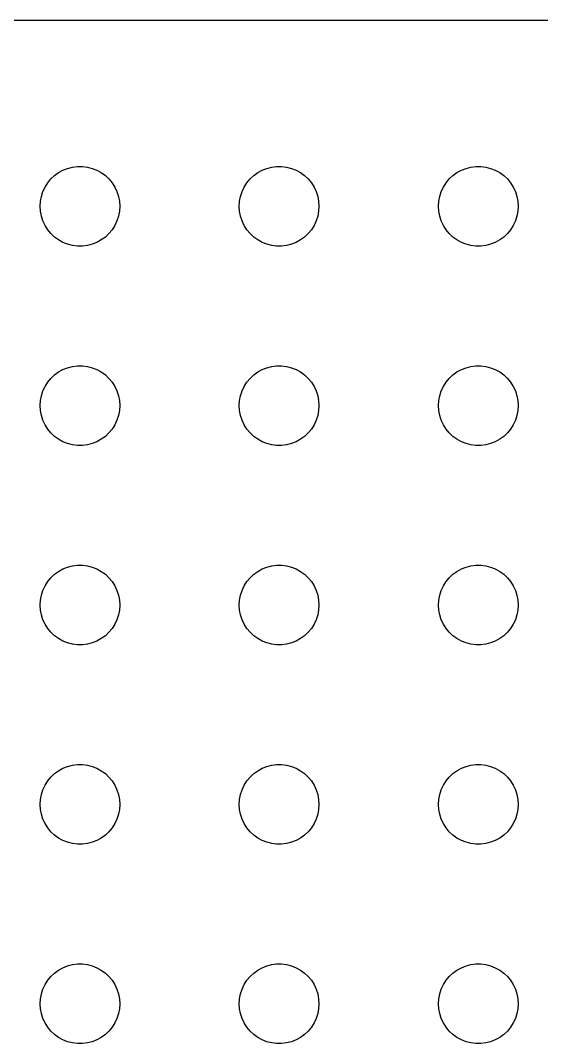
# Model space of a CAD drawing. Header units: metres. Extents: x -37 to 37, y 131 to 289.
# Drawn here: x -2.24 to 17.38, y 250.5 to 288.99 of the extents above; entities that cross this region are included whole.
import ezdxf

# ---------------------------------------------------------------- set-up
doc = ezdxf.new("R2010")
doc.units = ezdxf.units.M

msp = doc.modelspace()

# ---------------------------------------------------------------- linework, layer by layer
for p, q in [((32.3139, 288.99), (-32.3139, 288.99)), ((-0.956131, 283.156), (-0.803726, 283.266)), ((-0.803726, 283.266), (-0.638657, 283.357)), ((-0.638657, 283.357), (-0.463516, 283.427)), ((-0.463516, 283.427), (-0.281067, 283.473)), ((-0.281067, 283.473), (-0.094177, 283.497)), ((-0.094177, 283.497), (0.094177, 283.497)), ((0.094177, 283.497), (0.281067, 283.473)), ((0.281067, 283.473), (0.463516, 283.427)), ((0.463516, 283.427), (0.638657, 283.357)), ((0.638657, 283.357), (0.803726, 283.266)), ((0.803726, 283.266), (0.956131, 283.156)), ((6.54385, 283.156), (6.69626, 283.266)), ((6.69626, 283.266), (6.86133, 283.357)), ((6.86133, 283.357), (7.03647, 283.427)), ((7.03647, 283.427), (7.21892, 283.473)), ((7.21892, 283.473), (7.40581, 283.497)), ((7.40581, 283.497), (7.59418, 283.497)), ((7.59418, 283.497), (7.78107, 283.473)), ((7.78107, 283.473), (7.96352, 283.427)), ((7.96352, 283.427), (8.13866, 283.357)), ((8.13866, 283.357), (8.30373, 283.266)), ((8.30373, 283.266), (8.45613, 283.156)), ((14.0439, 283.156), (14.1963, 283.266)), ((14.1963, 283.266), (14.3613, 283.357)), ((14.3613, 283.357), (14.5365, 283.427)), ((14.5365, 283.427), (14.7189, 283.473)), ((14.7189, 283.473), (14.9058, 283.497)), ((14.9058, 283.497), (15.0942, 283.497)), ((15.0942, 283.497), (15.2811, 283.473)), ((15.2811, 283.473), (15.4635, 283.427)), ((15.4635, 283.427), (15.6387, 283.357)), ((15.6387, 283.357), (15.8037, 283.266)), ((15.8037, 283.266), (15.9561, 283.156)), ((-1.31445, 282.723), (-1.21352, 282.882)), ((-1.21352, 282.882), (-1.09344, 283.027)), ((-1.09344, 283.027), (-0.956131, 283.156)), ((0.956131, 283.156), (1.09344, 283.027)), ((1.09344, 283.027), (1.21352, 282.882)), ((1.21352, 282.882), (1.31445, 282.723)), ((6.18553, 282.723), (6.28647, 282.882)), ((6.28647, 282.882), (6.40654, 283.027)), ((6.40654, 283.027), (6.54385, 283.156)), ((8.45613, 283.156), (8.59344, 283.027)), ((8.59344, 283.027), (8.71352, 282.882)), ((8.71352, 282.882), (8.81445, 282.723)), ((13.6855, 282.723), (13.7865, 282.882)), ((13.7865, 282.882), (13.9065, 283.027)), ((13.9065, 283.027), (14.0439, 283.156)), ((15.9561, 283.156), (16.0934, 283.027)), ((16.0934, 283.027), (16.2135, 282.882)), ((16.2135, 282.882), (16.3145, 282.723)), ((-1.45287, 282.373), (-1.39465, 282.552)), ((-1.39465, 282.552), (-1.31445, 282.723)), ((1.31445, 282.723), (1.39465, 282.552)), ((1.39465, 282.552), (1.45287, 282.373)), ((6.04712, 282.373), (6.10533, 282.552)), ((6.10533, 282.552), (6.18553, 282.723)), ((8.81445, 282.723), (8.89465, 282.552)), ((8.89465, 282.552), (8.95287, 282.373)), ((13.5471, 282.373), (13.6053, 282.552)), ((13.6053, 282.552), (13.6855, 282.723)), ((16.3145, 282.723), (16.3947, 282.552)), ((16.3947, 282.552), (16.4529, 282.373)), ((-1.5, 282), (-1.48816, 282.188)), ((-1.48816, 282.188), (-1.45287, 282.373)), ((1.45287, 282.373), (1.48816, 282.188)), ((1.48816, 282.188), (1.5, 282)), ((6, 282), (6.01183, 282.188)), ((6.01183, 282.188), (6.04712, 282.373)), ((8.95287, 282.373), (8.98816, 282.188)), ((8.98816, 282.188), (9, 282)), ((13.5, 282), (13.5118, 282.188)), ((13.5118, 282.188), (13.5471, 282.373)), ((16.4529, 282.373), (16.4882, 282.188)), ((16.4882, 282.188), (16.5, 282)), ((-1.48816, 281.812), (-1.5, 282)), ((-1.45287, 281.627), (-1.48816, 281.812)), ((1.48816, 281.812), (1.45287, 281.627)), ((1.5, 282), (1.48816, 281.812)), ((6.01183, 281.812), (6, 282)), ((6.04712, 281.627), (6.01183, 281.812)), ((8.98816, 281.812), (8.95287, 281.627)), ((9, 282), (8.98816, 281.812)), ((13.5118, 281.812), (13.5, 282)), ((13.5471, 281.627), (13.5118, 281.812)), ((16.4882, 281.812), (16.4529, 281.627)), ((16.5, 282), (16.4882, 281.812)), ((-1.39465, 281.448), (-1.45287, 281.627)), ((-1.31445, 281.277), (-1.39465, 281.448)), ((1.39465, 281.448), (1.31445, 281.277)), ((1.45287, 281.627), (1.39465, 281.448)), ((6.10533, 281.448), (6.04712, 281.627)), ((6.18553, 281.277), (6.10533, 281.448)), ((8.89465, 281.448), (8.81445, 281.277)), ((8.95287, 281.627), (8.89465, 281.448)), ((13.6053, 281.448), (13.5471, 281.627)), ((13.6855, 281.277), (13.6053, 281.448)), ((16.3947, 281.448), (16.3145, 281.277)), ((16.4529, 281.627), (16.3947, 281.448)), ((-1.21352, 281.118), (-1.31445, 281.277)), ((-1.09344, 280.973), (-1.21352, 281.118)), ((-0.956131, 280.844), (-1.09344, 280.973)), ((1.09344, 280.973), (0.956131, 280.844)), ((1.21352, 281.118), (1.09344, 280.973)), ((1.31445, 281.277), (1.21352, 281.118)), ((6.28647, 281.118), (6.18553, 281.277)), ((6.40654, 280.973), (6.28647, 281.118)), ((6.54385, 280.844), (6.40654, 280.973)), ((8.59344, 280.973), (8.45613, 280.844)), ((8.71352, 281.118), (8.59344, 280.973)), ((8.81445, 281.277), (8.71352, 281.118)), ((13.7865, 281.118), (13.6855, 281.277)), ((13.9065, 280.973), (13.7865, 281.118)), ((14.0439, 280.844), (13.9065, 280.973)), ((16.0934, 280.973), (15.9561, 280.844)), ((16.2135, 281.118), (16.0934, 280.973)), ((16.3145, 281.277), (16.2135, 281.118)), ((-0.803726, 280.734), (-0.956131, 280.844)), ((-0.638657, 280.643), (-0.803726, 280.734)), ((-0.463516, 280.573), (-0.638657, 280.643)), ((-0.281067, 280.527), (-0.463516, 280.573)), ((0.463516, 280.573), (0.281067, 280.527)), ((0.638657, 280.643), (0.463516, 280.573)), ((0.803726, 280.734), (0.638657, 280.643)), ((0.956131, 280.844), (0.803726, 280.734)), ((6.69626, 280.734), (6.54385, 280.844)), ((6.86133, 280.643), (6.69626, 280.734)), ((7.03647, 280.573), (6.86133, 280.643)), ((7.21892, 280.527), (7.03647, 280.573)), ((7.96352, 280.573), (7.78107, 280.527)), ((8.13866, 280.643), (7.96352, 280.573)), ((8.30373, 280.734), (8.13866, 280.643)), ((8.45613, 280.844), (8.30373, 280.734)), ((14.1963, 280.734), (14.0439, 280.844)), ((14.3613, 280.643), (14.1963, 280.734)), ((14.5365, 280.573), (14.3613, 280.643)), ((14.7189, 280.527), (14.5365, 280.573)), ((15.4635, 280.573), (15.2811, 280.527)), ((15.6387, 280.643), (15.4635, 280.573)), ((15.8037, 280.734), (15.6387, 280.643)), ((15.9561, 280.844), (15.8037, 280.734)), ((-0.094177, 280.503), (-0.281067, 280.527)), ((0.094177, 280.503), (-0.094177, 280.503)), ((0.281067, 280.527), (0.094177, 280.503)), ((7.40581, 280.503), (7.21892, 280.527)), ((7.59418, 280.503), (7.40581, 280.503)), ((7.78107, 280.527), (7.59418, 280.503)), ((14.9058, 280.503), (14.7189, 280.527)), ((15.0942, 280.503), (14.9058, 280.503)), ((15.2811, 280.527), (15.0942, 280.503)), ((-0.463516, 275.927), (-0.281067, 275.973)), ((-0.281067, 275.973), (-0.094177, 275.997)), ((-0.094177, 275.997), (0.094177, 275.997)), ((0.094177, 275.997), (0.281067, 275.973)), ((0.281067, 275.973), (0.463516, 275.927)), ((7.03647, 275.927), (7.21892, 275.973)), ((7.21892, 275.973), (7.40581, 275.997)), ((7.40581, 275.997), (7.59418, 275.997)), ((7.59418, 275.997), (7.78107, 275.973)), ((7.78107, 275.973), (7.96352, 275.927)), ((14.5365, 275.927), (14.7189, 275.973)), ((14.7189, 275.973), (14.9058, 275.997)), ((14.9058, 275.997), (15.0942, 275.997)), ((15.0942, 275.997), (15.2811, 275.973)), ((15.2811, 275.973), (15.4635, 275.927)), ((-1.09344, 275.527), (-0.956131, 275.656)), ((-0.956131, 275.656), (-0.803726, 275.766)), ((-0.803726, 275.766), (-0.638657, 275.857)), ((-0.638657, 275.857), (-0.463516, 275.927)), ((0.463516, 275.927), (0.638657, 275.857)), ((0.638657, 275.857), (0.803726, 275.766)), ((0.803726, 275.766), (0.956131, 275.656)), ((0.956131, 275.656), (1.09344, 275.527)), ((6.40654, 275.527), (6.54385, 275.656)), ((6.54385, 275.656), (6.69626, 275.766)), ((6.69626, 275.766), (6.86133, 275.857)), ((6.86133, 275.857), (7.03647, 275.927)), ((7.96352, 275.927), (8.13866, 275.857)), ((8.13866, 275.857), (8.30373, 275.766)), ((8.30373, 275.766), (8.45613, 275.656)), ((8.45613, 275.656), (8.59344, 275.527)), ((13.9065, 275.527), (14.0439, 275.656)), ((14.0439, 275.656), (14.1963, 275.766)), ((14.1963, 275.766), (14.3613, 275.857)), ((14.3613, 275.857), (14.5365, 275.927)), ((15.4635, 275.927), (15.6387, 275.857)), ((15.6387, 275.857), (15.8037, 275.766)), ((15.8037, 275.766), (15.9561, 275.656)), ((15.9561, 275.656), (16.0934, 275.527)), ((-1.39465, 275.052), (-1.31445, 275.223)), ((-1.31445, 275.223), (-1.21352, 275.382)), ((-1.21352, 275.382), (-1.09344, 275.527)), ((1.09344, 275.527), (1.21352, 275.382)), ((1.21352, 275.382), (1.31445, 275.223)), ((1.31445, 275.223), (1.39465, 275.052)), ((6.10533, 275.052), (6.18553, 275.223)), ((6.18553, 275.223), (6.28647, 275.382)), ((6.28647, 275.382), (6.40654, 275.527)), ((8.59344, 275.527), (8.71352, 275.382)), ((8.71352, 275.382), (8.81445, 275.223)), ((8.81445, 275.223), (8.89465, 275.052)), ((13.6053, 275.052), (13.6855, 275.223)), ((13.6855, 275.223), (13.7865, 275.382)), ((13.7865, 275.382), (13.9065, 275.527)), ((16.0934, 275.527), (16.2135, 275.382)), ((16.2135, 275.382), (16.3145, 275.223)), ((16.3145, 275.223), (16.3947, 275.052)), ((-1.48816, 274.688), (-1.45287, 274.873)), ((-1.45287, 274.873), (-1.39465, 275.052)), ((1.39465, 275.052), (1.45287, 274.873)), ((1.45287, 274.873), (1.48816, 274.688)), ((6.01183, 274.688), (6.04712, 274.873)), ((6.04712, 274.873), (6.10533, 275.052)), ((8.89465, 275.052), (8.95287, 274.873)), ((8.95287, 274.873), (8.98816, 274.688)), ((13.5118, 274.688), (13.5471, 274.873)), ((13.5471, 274.873), (13.6053, 275.052)), ((16.3947, 275.052), (16.4529, 274.873)), ((16.4529, 274.873), (16.4882, 274.688)), ((-1.5, 274.5), (-1.48816, 274.688)), ((-1.48816, 274.312), (-1.5, 274.5)), ((1.48816, 274.688), (1.5, 274.5)), ((1.5, 274.5), (1.48816, 274.312)), ((6, 274.5), (6.01183, 274.688)), ((6.01183, 274.312), (6, 274.5)), ((8.98816, 274.688), (9, 274.5)), ((9, 274.5), (8.98816, 274.312)), ((13.5, 274.5), (13.5118, 274.688)), ((13.5118, 274.312), (13.5, 274.5)), ((16.4882, 274.688), (16.5, 274.5)), ((16.5, 274.5), (16.4882, 274.312)), ((-1.45287, 274.127), (-1.48816, 274.312)), ((-1.39465, 273.948), (-1.45287, 274.127)), ((1.45287, 274.127), (1.39465, 273.948)), ((1.48816, 274.312), (1.45287, 274.127)), ((6.04712, 274.127), (6.01183, 274.312)), ((6.10533, 273.948), (6.04712, 274.127)), ((8.95287, 274.127), (8.89465, 273.948)), ((8.98816, 274.312), (8.95287, 274.127)), ((13.5471, 274.127), (13.5118, 274.312)), ((13.6053, 273.948), (13.5471, 274.127)), ((16.4529, 274.127), (16.3947, 273.948)), ((16.4882, 274.312), (16.4529, 274.127)), ((-1.31445, 273.777), (-1.39465, 273.948)), ((-1.21352, 273.618), (-1.31445, 273.777)), ((1.31445, 273.777), (1.21352, 273.618)), ((1.39465, 273.948), (1.31445, 273.777)), ((6.18553, 273.777), (6.10533, 273.948)), ((6.28647, 273.618), (6.18553, 273.777)), ((8.81445, 273.777), (8.71352, 273.618)), ((8.89465, 273.948), (8.81445, 273.777)), ((13.6855, 273.777), (13.6053, 273.948)), ((13.7865, 273.618), (13.6855, 273.777)), ((16.3145, 273.777), (16.2135, 273.618)), ((16.3947, 273.948), (16.3145, 273.777)), ((-1.09344, 273.473), (-1.21352, 273.618)), ((-0.956131, 273.344), (-1.09344, 273.473)), ((-0.803726, 273.234), (-0.956131, 273.344)), ((0.956131, 273.344), (0.803726, 273.234)), ((1.09344, 273.473), (0.956131, 273.344)), ((1.21352, 273.618), (1.09344, 273.473)), ((6.40654, 273.473), (6.28647, 273.618)), ((6.54385, 273.344), (6.40654, 273.473)), ((6.69626, 273.234), (6.54385, 273.344)), ((8.45613, 273.344), (8.30373, 273.234)), ((8.59344, 273.473), (8.45613, 273.344)), ((8.71352, 273.618), (8.59344, 273.473)), ((13.9065, 273.473), (13.7865, 273.618)), ((14.0439, 273.344), (13.9065, 273.473)), ((14.1963, 273.234), (14.0439, 273.344)), ((15.9561, 273.344), (15.8037, 273.234)), ((16.0934, 273.473), (15.9561, 273.344)), ((16.2135, 273.618), (16.0934, 273.473)), ((-0.638657, 273.143), (-0.803726, 273.234)), ((-0.463516, 273.073), (-0.638657, 273.143)), ((-0.281067, 273.027), (-0.463516, 273.073)), ((-0.094177, 273.003), (-0.281067, 273.027)), ((0.094177, 273.003), (-0.094177, 273.003)), ((0.281067, 273.027), (0.094177, 273.003)), ((0.463516, 273.073), (0.281067, 273.027)), ((0.638657, 273.143), (0.463516, 273.073)), ((0.803726, 273.234), (0.638657, 273.143)), ((6.86133, 273.143), (6.69626, 273.234)), ((7.03647, 273.073), (6.86133, 273.143)), ((7.21892, 273.027), (7.03647, 273.073)), ((7.40581, 273.003), (7.21892, 273.027)), ((7.59418, 273.003), (7.40581, 273.003)), ((7.78107, 273.027), (7.59418, 273.003)), ((7.96352, 273.073), (7.78107, 273.027)), ((8.13866, 273.143), (7.96352, 273.073)), ((8.30373, 273.234), (8.13866, 273.143)), ((14.3613, 273.143), (14.1963, 273.234)), ((14.5365, 273.073), (14.3613, 273.143)), ((14.7189, 273.027), (14.5365, 273.073)), ((14.9058, 273.003), (14.7189, 273.027)), ((15.0942, 273.003), (14.9058, 273.003)), ((15.2811, 273.027), (15.0942, 273.003)), ((15.4635, 273.073), (15.2811, 273.027)), ((15.6387, 273.143), (15.4635, 273.073)), ((15.8037, 273.234), (15.6387, 273.143)), ((-0.956131, 268.156), (-0.803726, 268.266)), ((-0.803726, 268.266), (-0.638657, 268.357)), ((-0.638657, 268.357), (-0.463516, 268.427)), ((-0.463516, 268.427), (-0.281067, 268.473)), ((-0.281067, 268.473), (-0.094177, 268.497)), ((-0.094177, 268.497), (0.094177, 268.497)), ((0.094177, 268.497), (0.281067, 268.473)), ((0.281067, 268.473), (0.463516, 268.427)), ((0.463516, 268.427), (0.638657, 268.357)), ((0.638657, 268.357), (0.803726, 268.266)), ((0.803726, 268.266), (0.956131, 268.156)), ((6.54385, 268.156), (6.69626, 268.266)), ((6.69626, 268.266), (6.86133, 268.357)), ((6.86133, 268.357), (7.03647, 268.427)), ((7.03647, 268.427), (7.21892, 268.473)), ((7.21892, 268.473), (7.40581, 268.497)), ((7.40581, 268.497), (7.59418, 268.497)), ((7.59418, 268.497), (7.78107, 268.473)), ((7.78107, 268.473), (7.96352, 268.427)), ((7.96352, 268.427), (8.13866, 268.357)), ((8.13866, 268.357), (8.30373, 268.266)), ((8.30373, 268.266), (8.45613, 268.156)), ((14.0439, 268.156), (14.1963, 268.266)), ((14.1963, 268.266), (14.3613, 268.357)), ((14.3613, 268.357), (14.5365, 268.427)), ((14.5365, 268.427), (14.7189, 268.473)), ((14.7189, 268.473), (14.9058, 268.497)), ((14.9058, 268.497), (15.0942, 268.497)), ((15.0942, 268.497), (15.2811, 268.473)), ((15.2811, 268.473), (15.4635, 268.427)), ((15.4635, 268.427), (15.6387, 268.357)), ((15.6387, 268.357), (15.8037, 268.266)), ((15.8037, 268.266), (15.9561, 268.156)), ((-1.31445, 267.723), (-1.21352, 267.882)), ((-1.21352, 267.882), (-1.09344, 268.027)), ((-1.09344, 268.027), (-0.956131, 268.156)), ((0.956131, 268.156), (1.09344, 268.027)), ((1.09344, 268.027), (1.21352, 267.882)), ((1.21352, 267.882), (1.31445, 267.723)), ((6.18553, 267.723), (6.28647, 267.882)), ((6.28647, 267.882), (6.40654, 268.027)), ((6.40654, 268.027), (6.54385, 268.156)), ((8.45613, 268.156), (8.59344, 268.027)), ((8.59344, 268.027), (8.71352, 267.882)), ((8.71352, 267.882), (8.81445, 267.723)), ((13.6855, 267.723), (13.7865, 267.882)), ((13.7865, 267.882), (13.9065, 268.027)), ((13.9065, 268.027), (14.0439, 268.156)), ((15.9561, 268.156), (16.0934, 268.027)), ((16.0934, 268.027), (16.2135, 267.882)), ((16.2135, 267.882), (16.3145, 267.723)), ((-1.45287, 267.373), (-1.39465, 267.552)), ((-1.39465, 267.552), (-1.31445, 267.723)), ((1.31445, 267.723), (1.39465, 267.552)), ((1.39465, 267.552), (1.45287, 267.373)), ((6.04712, 267.373), (6.10533, 267.552)), ((6.10533, 267.552), (6.18553, 267.723)), ((8.81445, 267.723), (8.89465, 267.552)), ((8.89465, 267.552), (8.95287, 267.373)), ((13.5471, 267.373), (13.6053, 267.552)), ((13.6053, 267.552), (13.6855, 267.723)), ((16.3145, 267.723), (16.3947, 267.552)), ((16.3947, 267.552), (16.4529, 267.373)), ((-1.5, 267), (-1.48816, 267.188)), ((-1.48816, 267.188), (-1.45287, 267.373)), ((1.45287, 267.373), (1.48816, 267.188)), ((1.48816, 267.188), (1.5, 267)), ((6, 267), (6.01183, 267.188)), ((6.01183, 267.188), (6.04712, 267.373)), ((8.95287, 267.373), (8.98816, 267.188)), ((8.98816, 267.188), (9, 267)), ((13.5, 267), (13.5118, 267.188)), ((13.5118, 267.188), (13.5471, 267.373)), ((16.4529, 267.373), (16.4882, 267.188)), ((16.4882, 267.188), (16.5, 267)), ((-1.48816, 266.812), (-1.5, 267)), ((-1.45287, 266.627), (-1.48816, 266.812)), ((1.48816, 266.812), (1.45287, 266.627)), ((1.5, 267), (1.48816, 266.812)), ((6.01183, 266.812), (6, 267)), ((6.04712, 266.627), (6.01183, 266.812)), ((8.98816, 266.812), (8.95287, 266.627)), ((9, 267), (8.98816, 266.812)), ((13.5118, 266.812), (13.5, 267)), ((13.5471, 266.627), (13.5118, 266.812)), ((16.4882, 266.812), (16.4529, 266.627)), ((16.5, 267), (16.4882, 266.812)), ((-1.39465, 266.448), (-1.45287, 266.627)), ((-1.31445, 266.277), (-1.39465, 266.448)), ((1.39465, 266.448), (1.31445, 266.277)), ((1.45287, 266.627), (1.39465, 266.448)), ((6.10533, 266.448), (6.04712, 266.627)), ((6.18553, 266.277), (6.10533, 266.448)), ((8.89465, 266.448), (8.81445, 266.277)), ((8.95287, 266.627), (8.89465, 266.448)), ((13.6053, 266.448), (13.5471, 266.627)), ((13.6855, 266.277), (13.6053, 266.448)), ((16.3947, 266.448), (16.3145, 266.277)), ((16.4529, 266.627), (16.3947, 266.448)), ((-1.21352, 266.118), (-1.31445, 266.277)), ((-1.09344, 265.973), (-1.21352, 266.118)), ((-0.956131, 265.844), (-1.09344, 265.973)), ((1.09344, 265.973), (0.956131, 265.844)), ((1.21352, 266.118), (1.09344, 265.973)), ((1.31445, 266.277), (1.21352, 266.118)), ((6.28647, 266.118), (6.18553, 266.277)), ((6.40654, 265.973), (6.28647, 266.118)), ((6.54385, 265.844), (6.40654, 265.973)), ((8.59344, 265.973), (8.45613, 265.844)), ((8.71352, 266.118), (8.59344, 265.973)), ((8.81445, 266.277), (8.71352, 266.118)), ((13.7865, 266.118), (13.6855, 266.277)), ((13.9065, 265.973), (13.7865, 266.118)), ((14.0439, 265.844), (13.9065, 265.973)), ((16.0934, 265.973), (15.9561, 265.844)), ((16.2135, 266.118), (16.0934, 265.973)), ((16.3145, 266.277), (16.2135, 266.118)), ((-0.803726, 265.734), (-0.956131, 265.844)), ((-0.638657, 265.643), (-0.803726, 265.734)), ((-0.463516, 265.573), (-0.638657, 265.643)), ((-0.281067, 265.527), (-0.463516, 265.573)), ((0.463516, 265.573), (0.281067, 265.527)), ((0.638657, 265.643), (0.463516, 265.573)), ((0.803726, 265.734), (0.638657, 265.643)), ((0.956131, 265.844), (0.803726, 265.734)), ((6.69626, 265.734), (6.54385, 265.844)), ((6.86133, 265.643), (6.69626, 265.734)), ((7.03647, 265.573), (6.86133, 265.643)), ((7.21892, 265.527), (7.03647, 265.573)), ((7.96352, 265.573), (7.78107, 265.527)), ((8.13866, 265.643), (7.96352, 265.573)), ((8.30373, 265.734), (8.13866, 265.643)), ((8.45613, 265.844), (8.30373, 265.734)), ((14.1963, 265.734), (14.0439, 265.844)), ((14.3613, 265.643), (14.1963, 265.734)), ((14.5365, 265.573), (14.3613, 265.643)), ((14.7189, 265.527), (14.5365, 265.573)), ((15.4635, 265.573), (15.2811, 265.527)), ((15.6387, 265.643), (15.4635, 265.573)), ((15.8037, 265.734), (15.6387, 265.643)), ((15.9561, 265.844), (15.8037, 265.734)), ((-0.094177, 265.503), (-0.281067, 265.527)), ((0.094177, 265.503), (-0.094177, 265.503)), ((0.281067, 265.527), (0.094177, 265.503)), ((7.40581, 265.503), (7.21892, 265.527)), ((7.59418, 265.503), (7.40581, 265.503)), ((7.78107, 265.527), (7.59418, 265.503)), ((14.9058, 265.503), (14.7189, 265.527)), ((15.0942, 265.503), (14.9058, 265.503)), ((15.2811, 265.527), (15.0942, 265.503)), ((-0.463516, 260.927), (-0.281067, 260.973)), ((-0.281067, 260.973), (-0.094177, 260.997)), ((-0.094177, 260.997), (0.094177, 260.997)), ((0.094177, 260.997), (0.281067, 260.973)), ((0.281067, 260.973), (0.463516, 260.927)), ((7.03647, 260.927), (7.21892, 260.973)), ((7.21892, 260.973), (7.40581, 260.997)), ((7.40581, 260.997), (7.59418, 260.997)), ((7.59418, 260.997), (7.78107, 260.973)), ((7.78107, 260.973), (7.96352, 260.927)), ((14.5365, 260.927), (14.7189, 260.973)), ((14.7189, 260.973), (14.9058, 260.997)), ((14.9058, 260.997), (15.0942, 260.997)), ((15.0942, 260.997), (15.2811, 260.973)), ((15.2811, 260.973), (15.4635, 260.927)), ((-1.09344, 260.527), (-0.956131, 260.656)), ((-0.956131, 260.656), (-0.803726, 260.766)), ((-0.803726, 260.766), (-0.638657, 260.857)), ((-0.638657, 260.857), (-0.463516, 260.927)), ((0.463516, 260.927), (0.638657, 260.857)), ((0.638657, 260.857), (0.803726, 260.766)), ((0.803726, 260.766), (0.956131, 260.656)), ((0.956131, 260.656), (1.09344, 260.527)), ((6.40654, 260.527), (6.54385, 260.656)), ((6.54385, 260.656), (6.69626, 260.766)), ((6.69626, 260.766), (6.86133, 260.857)), ((6.86133, 260.857), (7.03647, 260.927)), ((7.96352, 260.927), (8.13866, 260.857)), ((8.13866, 260.857), (8.30373, 260.766)), ((8.30373, 260.766), (8.45613, 260.656)), ((8.45613, 260.656), (8.59344, 260.527)), ((13.9065, 260.527), (14.0439, 260.656)), ((14.0439, 260.656), (14.1963, 260.766)), ((14.1963, 260.766), (14.3613, 260.857)), ((14.3613, 260.857), (14.5365, 260.927)), ((15.4635, 260.927), (15.6387, 260.857)), ((15.6387, 260.857), (15.8037, 260.766)), ((15.8037, 260.766), (15.9561, 260.656)), ((15.9561, 260.656), (16.0934, 260.527)), ((-1.39465, 260.052), (-1.31445, 260.223)), ((-1.31445, 260.223), (-1.21352, 260.382)), ((-1.21352, 260.382), (-1.09344, 260.527)), ((1.09344, 260.527), (1.21352, 260.382)), ((1.21352, 260.382), (1.31445, 260.223)), ((1.31445, 260.223), (1.39465, 260.052)), ((6.10533, 260.052), (6.18553, 260.223)), ((6.18553, 260.223), (6.28647, 260.382)), ((6.28647, 260.382), (6.40654, 260.527)), ((8.59344, 260.527), (8.71352, 260.382)), ((8.71352, 260.382), (8.81445, 260.223)), ((8.81445, 260.223), (8.89465, 260.052)), ((13.6053, 260.052), (13.6855, 260.223)), ((13.6855, 260.223), (13.7865, 260.382)), ((13.7865, 260.382), (13.9065, 260.527)), ((16.0934, 260.527), (16.2135, 260.382)), ((16.2135, 260.382), (16.3145, 260.223)), ((16.3145, 260.223), (16.3947, 260.052)), ((-1.48816, 259.688), (-1.45287, 259.873)), ((-1.45287, 259.873), (-1.39465, 260.052)), ((1.39465, 260.052), (1.45287, 259.873)), ((1.45287, 259.873), (1.48816, 259.688)), ((6.01183, 259.688), (6.04712, 259.873)), ((6.04712, 259.873), (6.10533, 260.052)), ((8.89465, 260.052), (8.95287, 259.873)), ((8.95287, 259.873), (8.98816, 259.688)), ((13.5118, 259.688), (13.5471, 259.873)), ((13.5471, 259.873), (13.6053, 260.052)), ((16.3947, 260.052), (16.4529, 259.873)), ((16.4529, 259.873), (16.4882, 259.688)), ((-1.5, 259.5), (-1.48816, 259.688)), ((-1.48816, 259.312), (-1.5, 259.5)), ((1.48816, 259.688), (1.5, 259.5)), ((1.5, 259.5), (1.48816, 259.312)), ((6, 259.5), (6.01183, 259.688)), ((6.01183, 259.312), (6, 259.5)), ((8.98816, 259.688), (9, 259.5)), ((9, 259.5), (8.98816, 259.312)), ((13.5, 259.5), (13.5118, 259.688)), ((13.5118, 259.312), (13.5, 259.5)), ((16.4882, 259.688), (16.5, 259.5)), ((16.5, 259.5), (16.4882, 259.312)), ((-1.45287, 259.127), (-1.48816, 259.312)), ((-1.39465, 258.948), (-1.45287, 259.127)), ((1.45287, 259.127), (1.39465, 258.948)), ((1.48816, 259.312), (1.45287, 259.127)), ((6.04712, 259.127), (6.01183, 259.312)), ((6.10533, 258.948), (6.04712, 259.127)), ((8.95287, 259.127), (8.89465, 258.948)), ((8.98816, 259.312), (8.95287, 259.127)), ((13.5471, 259.127), (13.5118, 259.312)), ((13.6053, 258.948), (13.5471, 259.127)), ((16.4529, 259.127), (16.3947, 258.948)), ((16.4882, 259.312), (16.4529, 259.127)), ((-1.31445, 258.777), (-1.39465, 258.948)), ((-1.21352, 258.618), (-1.31445, 258.777)), ((1.31445, 258.777), (1.21352, 258.618)), ((1.39465, 258.948), (1.31445, 258.777)), ((6.18553, 258.777), (6.10533, 258.948)), ((6.28647, 258.618), (6.18553, 258.777)), ((8.81445, 258.777), (8.71352, 258.618)), ((8.89465, 258.948), (8.81445, 258.777)), ((13.6855, 258.777), (13.6053, 258.948)), ((13.7865, 258.618), (13.6855, 258.777)), ((16.3145, 258.777), (16.2135, 258.618)), ((16.3947, 258.948), (16.3145, 258.777)), ((-1.09344, 258.473), (-1.21352, 258.618)), ((-0.956131, 258.344), (-1.09344, 258.473)), ((-0.803726, 258.234), (-0.956131, 258.344)), ((0.956131, 258.344), (0.803726, 258.234)), ((1.09344, 258.473), (0.956131, 258.344)), ((1.21352, 258.618), (1.09344, 258.473)), ((6.40654, 258.473), (6.28647, 258.618)), ((6.54385, 258.344), (6.40654, 258.473)), ((6.69626, 258.234), (6.54385, 258.344)), ((8.45613, 258.344), (8.30373, 258.234)), ((8.59344, 258.473), (8.45613, 258.344)), ((8.71352, 258.618), (8.59344, 258.473)), ((13.9065, 258.473), (13.7865, 258.618)), ((14.0439, 258.344), (13.9065, 258.473)), ((14.1963, 258.234), (14.0439, 258.344)), ((15.9561, 258.344), (15.8037, 258.234)), ((16.0934, 258.473), (15.9561, 258.344)), ((16.2135, 258.618), (16.0934, 258.473)), ((-0.638657, 258.143), (-0.803726, 258.234)), ((-0.463516, 258.073), (-0.638657, 258.143)), ((-0.281067, 258.027), (-0.463516, 258.073)), ((-0.094177, 258.003), (-0.281067, 258.027)), ((0.094177, 258.003), (-0.094177, 258.003)), ((0.281067, 258.027), (0.094177, 258.003)), ((0.463516, 258.073), (0.281067, 258.027)), ((0.638657, 258.143), (0.463516, 258.073)), ((0.803726, 258.234), (0.638657, 258.143)), ((6.86133, 258.143), (6.69626, 258.234)), ((7.03647, 258.073), (6.86133, 258.143)), ((7.21892, 258.027), (7.03647, 258.073)), ((7.40581, 258.003), (7.21892, 258.027)), ((7.59418, 258.003), (7.40581, 258.003)), ((7.78107, 258.027), (7.59418, 258.003)), ((7.96352, 258.073), (7.78107, 258.027)), ((8.13866, 258.143), (7.96352, 258.073)), ((8.30373, 258.234), (8.13866, 258.143)), ((14.3613, 258.143), (14.1963, 258.234)), ((14.5365, 258.073), (14.3613, 258.143)), ((14.7189, 258.027), (14.5365, 258.073)), ((14.9058, 258.003), (14.7189, 258.027)), ((15.0942, 258.003), (14.9058, 258.003)), ((15.2811, 258.027), (15.0942, 258.003)), ((15.4635, 258.073), (15.2811, 258.027)), ((15.6387, 258.143), (15.4635, 258.073)), ((15.8037, 258.234), (15.6387, 258.143)), ((-0.956131, 253.156), (-0.803726, 253.266)), ((-0.803726, 253.266), (-0.638657, 253.357)), ((-0.638657, 253.357), (-0.463516, 253.427)), ((-0.463516, 253.427), (-0.281067, 253.473)), ((-0.281067, 253.473), (-0.094177, 253.497)), ((-0.094177, 253.497), (0.094177, 253.497)), ((0.094177, 253.497), (0.281067, 253.473)), ((0.281067, 253.473), (0.463516, 253.427)), ((0.463516, 253.427), (0.638657, 253.357)), ((0.638657, 253.357), (0.803726, 253.266)), ((0.803726, 253.266), (0.956131, 253.156)), ((6.54385, 253.156), (6.69626, 253.266)), ((6.69626, 253.266), (6.86133, 253.357)), ((6.86133, 253.357), (7.03647, 253.427)), ((7.03647, 253.427), (7.21892, 253.473)), ((7.21892, 253.473), (7.40581, 253.497)), ((7.40581, 253.497), (7.59418, 253.497)), ((7.59418, 253.497), (7.78107, 253.473)), ((7.78107, 253.473), (7.96352, 253.427)), ((7.96352, 253.427), (8.13866, 253.357)), ((8.13866, 253.357), (8.30373, 253.266)), ((8.30373, 253.266), (8.45613, 253.156)), ((14.0439, 253.156), (14.1963, 253.266)), ((14.1963, 253.266), (14.3613, 253.357)), ((14.3613, 253.357), (14.5365, 253.427)), ((14.5365, 253.427), (14.7189, 253.473)), ((14.7189, 253.473), (14.9058, 253.497)), ((14.9058, 253.497), (15.0942, 253.497)), ((15.0942, 253.497), (15.2811, 253.473)), ((15.2811, 253.473), (15.4635, 253.427)), ((15.4635, 253.427), (15.6387, 253.357)), ((15.6387, 253.357), (15.8037, 253.266)), ((15.8037, 253.266), (15.9561, 253.156)), ((-1.31445, 252.723), (-1.21352, 252.882)), ((-1.21352, 252.882), (-1.09344, 253.027)), ((-1.09344, 253.027), (-0.956131, 253.156)), ((0.956131, 253.156), (1.09344, 253.027)), ((1.09344, 253.027), (1.21352, 252.882)), ((1.21352, 252.882), (1.31445, 252.723)), ((6.18553, 252.723), (6.28647, 252.882)), ((6.28647, 252.882), (6.40654, 253.027)), ((6.40654, 253.027), (6.54385, 253.156)), ((8.45613, 253.156), (8.59344, 253.027)), ((8.59344, 253.027), (8.71352, 252.882)), ((8.71352, 252.882), (8.81445, 252.723)), ((13.6855, 252.723), (13.7865, 252.882)), ((13.7865, 252.882), (13.9065, 253.027)), ((13.9065, 253.027), (14.0439, 253.156)), ((15.9561, 253.156), (16.0934, 253.027)), ((16.0934, 253.027), (16.2135, 252.882)), ((16.2135, 252.882), (16.3145, 252.723)), ((-1.45287, 252.373), (-1.39465, 252.552)), ((-1.39465, 252.552), (-1.31445, 252.723)), ((1.31445, 252.723), (1.39465, 252.552)), ((1.39465, 252.552), (1.45287, 252.373)), ((6.04712, 252.373), (6.10533, 252.552)), ((6.10533, 252.552), (6.18553, 252.723)), ((8.81445, 252.723), (8.89465, 252.552)), ((8.89465, 252.552), (8.95287, 252.373)), ((13.5471, 252.373), (13.6053, 252.552)), ((13.6053, 252.552), (13.6855, 252.723)), ((16.3145, 252.723), (16.3947, 252.552)), ((16.3947, 252.552), (16.4529, 252.373)), ((-1.5, 252), (-1.48816, 252.188)), ((-1.48816, 252.188), (-1.45287, 252.373)), ((1.45287, 252.373), (1.48816, 252.188)), ((1.48816, 252.188), (1.5, 252)), ((6, 252), (6.01183, 252.188)), ((6.01183, 252.188), (6.04712, 252.373)), ((8.95287, 252.373), (8.98816, 252.188)), ((8.98816, 252.188), (9, 252)), ((13.5, 252), (13.5118, 252.188)), ((13.5118, 252.188), (13.5471, 252.373)), ((16.4529, 252.373), (16.4882, 252.188)), ((16.4882, 252.188), (16.5, 252)), ((-1.48816, 251.812), (-1.5, 252)), ((-1.45287, 251.627), (-1.48816, 251.812)), ((1.48816, 251.812), (1.45287, 251.627)), ((1.5, 252), (1.48816, 251.812)), ((6.01183, 251.812), (6, 252)), ((6.04712, 251.627), (6.01183, 251.812)), ((8.98816, 251.812), (8.95287, 251.627)), ((9, 252), (8.98816, 251.812)), ((13.5118, 251.812), (13.5, 252)), ((13.5471, 251.627), (13.5118, 251.812)), ((16.4882, 251.812), (16.4529, 251.627)), ((16.5, 252), (16.4882, 251.812)), ((-1.39465, 251.448), (-1.45287, 251.627)), ((-1.31445, 251.277), (-1.39465, 251.448)), ((1.39465, 251.448), (1.31445, 251.277)), ((1.45287, 251.627), (1.39465, 251.448)), ((6.10533, 251.448), (6.04712, 251.627)), ((6.18553, 251.277), (6.10533, 251.448)), ((8.89465, 251.448), (8.81445, 251.277)), ((8.95287, 251.627), (8.89465, 251.448)), ((13.6053, 251.448), (13.5471, 251.627)), ((13.6855, 251.277), (13.6053, 251.448)), ((16.3947, 251.448), (16.3145, 251.277)), ((16.4529, 251.627), (16.3947, 251.448)), ((-1.21352, 251.118), (-1.31445, 251.277)), ((-1.09344, 250.973), (-1.21352, 251.118)), ((-0.956131, 250.844), (-1.09344, 250.973)), ((1.09344, 250.973), (0.956131, 250.844)), ((1.21352, 251.118), (1.09344, 250.973)), ((1.31445, 251.277), (1.21352, 251.118)), ((6.28647, 251.118), (6.18553, 251.277)), ((6.40654, 250.973), (6.28647, 251.118)), ((6.54385, 250.844), (6.40654, 250.973)), ((8.59344, 250.973), (8.45613, 250.844)), ((8.71352, 251.118), (8.59344, 250.973)), ((8.81445, 251.277), (8.71352, 251.118)), ((13.7865, 251.118), (13.6855, 251.277)), ((13.9065, 250.973), (13.7865, 251.118)), ((14.0439, 250.844), (13.9065, 250.973)), ((16.0934, 250.973), (15.9561, 250.844)), ((16.2135, 251.118), (16.0934, 250.973)), ((16.3145, 251.277), (16.2135, 251.118)), ((-0.803726, 250.734), (-0.956131, 250.844)), ((-0.638657, 250.643), (-0.803726, 250.734)), ((-0.463516, 250.573), (-0.638657, 250.643)), ((-0.281067, 250.527), (-0.463516, 250.573)), ((0.463516, 250.573), (0.281067, 250.527)), ((0.638657, 250.643), (0.463516, 250.573)), ((0.803726, 250.734), (0.638657, 250.643)), ((0.956131, 250.844), (0.803726, 250.734)), ((6.69626, 250.734), (6.54385, 250.844)), ((6.86133, 250.643), (6.69626, 250.734)), ((7.03647, 250.573), (6.86133, 250.643)), ((7.21892, 250.527), (7.03647, 250.573)), ((7.96352, 250.573), (7.78107, 250.527)), ((8.13866, 250.643), (7.96352, 250.573)), ((8.30373, 250.734), (8.13866, 250.643)), ((8.45613, 250.844), (8.30373, 250.734)), ((14.1963, 250.734), (14.0439, 250.844)), ((14.3613, 250.643), (14.1963, 250.734)), ((14.5365, 250.573), (14.3613, 250.643)), ((14.7189, 250.527), (14.5365, 250.573)), ((15.4635, 250.573), (15.2811, 250.527)), ((15.6387, 250.643), (15.4635, 250.573)), ((15.8037, 250.734), (15.6387, 250.643)), ((15.9561, 250.844), (15.8037, 250.734)), ((-0.094177, 250.503), (-0.281067, 250.527)), ((0.094177, 250.503), (-0.094177, 250.503)), ((0.281067, 250.527), (0.094177, 250.503)), ((7.40581, 250.503), (7.21892, 250.527)), ((7.59418, 250.503), (7.40581, 250.503)), ((7.78107, 250.527), (7.59418, 250.503)), ((14.9058, 250.503), (14.7189, 250.527)), ((15.0942, 250.503), (14.9058, 250.503)), ((15.2811, 250.527), (15.0942, 250.503))]:
    msp.add_line(p, q)

doc.saveas('drawing.dxf')
